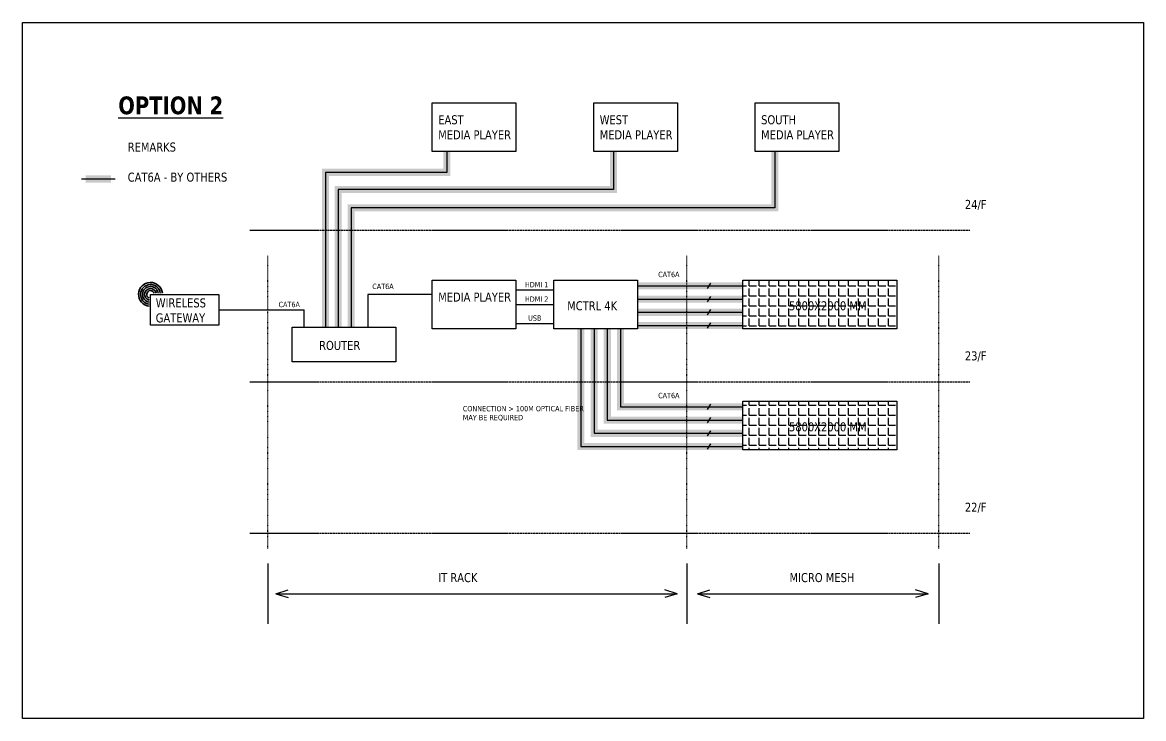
# Model space of a CAD drawing. Header units: millimetres. Extents: x 430 to 9320, y -2045 to 5442.
# Drawn here: x 4272 to 7420, y 909 to 2863 of the extents above; entities that cross this region are included whole.
import ezdxf

# ---------------------------------------------------------------- set-up
doc = ezdxf.new("R2010")
doc.units = ezdxf.units.MM
doc.linetypes.add('ACAD_ISO02W100', pattern=[15, 12, -3])
doc.linetypes.add('ACAD_ISO03W100', pattern=[30, 12, -18])
doc.layers.add('def', color=7, linetype='Continuous', plot=False)
doc.styles.get("Standard").update_dxf_attribs({"font": 'Arial.ttf'})

msp = doc.modelspace()

# ---------------------------------------------------------------- hatches: boundary and pattern name
at = {"transparency": 33554564}
h = msp.add_hatch(dxfattribs=at)
h.set_pattern_fill('ANGLE', color=2, scale=4)
h.set_pattern_definition([(0, (3574.06, 0), (0, 27.94), [20.32, -7.62]), (90, (3574.06, 0), (-27.94, 2e-15), [20.32, -7.62])])
h.paths.add_polyline_path([(6294.4, 2139.3), (6726.5, 2139.3), (6726.5, 2003.4), (6294.4, 2003.4)])
h.paths.add_polyline_path([(6294.4, 1799.5), (6726.5, 1799.5), (6726.5, 1663.5), (6294.4, 1663.5)])

# ---------------------------------------------------------------- linework, layer by layer
for p, q in [((4438, 2423.7), (4532.8, 2423.7)), ((5657.5, 2112), (5763.9, 2112)), ((5998.6, 2123.6), (6294.4, 2123.6)), ((6204, 2131), (6194.9, 2116.3)), ((5998.6, 2086.5), (6294.4, 2086.5)), ((6204, 2093.9), (6194.9, 2079.2)), ((4823.2, 2056.3), (5063.2, 2056.3)), ((5063.2, 2007.4), (5063.2, 2056.3)), ((5657.5, 2071.4), (5763.9, 2071.4)), ((5998.6, 2049.4), (6294.4, 2049.4)), ((6204, 2056.8), (6194.9, 2042.1)), ((5422.8, 2030.2), (5422.8, 2030.2)), ((5657.5, 2018.3), (5763.9, 2018.3)), ((6204, 2019.7), (6194.9, 2005)), ((5840, 2003.4), (5840, 1672.5)), ((5877, 2003.4), (5877, 1709.6)), ((5914.1, 2003.4), (5914.1, 1746.7)), ((5951.2, 2003.4), (5951.2, 1783.7)), ((5998.6, 2012.4), (6294.4, 2012.4)), ((5951.2, 1783.7), (6294.4, 1783.7)), ((6204, 1791.1), (6194.9, 1776.4)), ((5914.1, 1746.7), (6294.4, 1746.7)), ((6204, 1754), (6194.9, 1739.3)), ((5877, 1709.6), (6294.4, 1709.6)), ((6204, 1716.9), (6194.9, 1702.2)), ((5840, 1672.5), (6294.4, 1672.5)), ((6204, 1679.9), (6194.9, 1665.1)), ((4961.3, 1344.4), (4961.3, 1174.2)), ((6137, 1344.4), (6137, 1174.2)), ((6844.6, 1344.4), (6844.6, 1174.2)), ((4983.4, 1259.3), (5018.3, 1270.4)), ((4983.4, 1259.3), (6110.1, 1259.3)), ((4983.4, 1259.3), (5018.3, 1248.2)), ((6110.1, 1259.3), (6075.2, 1270.4)), ((6110.1, 1259.3), (6075.2, 1248.2)), ((6167.5, 1259.3), (6202.4, 1270.4)), ((6167.5, 1259.3), (6814.8, 1259.3)), ((6167.5, 1259.3), (6202.4, 1248.2)), ((6814.8, 1259.3), (6779.8, 1270.4)), ((6814.8, 1259.3), (6779.8, 1248.2))]:
    msp.add_line(p, q)
at = {"color": 5, "linetype": 'ACAD_ISO02W100', "ltscale": 0.5}
for p, q in [((4910.6, 2279.6), (6931.5, 2279.6)), ((4910.6, 1854.4), (6931.5, 1854.4)), ((4910.6, 1429.3), (6931.5, 1429.3))]:
    msp.add_line(p, q, dxfattribs=at)
at = {"linetype": 'ACAD_ISO03W100', "ltscale": 0.1}
for p, q in [((4961.3, 1385.2), (4961.3, 2208.5)), ((6137, 1385.2), (6137, 2208.5)), ((6844.6, 1385.2), (6844.6, 2208.5))]:
    msp.add_line(p, q, dxfattribs=at)
for points in [[(5422.8, 2637.2), (5657.5, 2637.2), (5657.5, 2501.2), (5422.8, 2501.2)], [(5876.1, 2637.2), (6110.8, 2637.2), (6110.8, 2501.2), (5876.1, 2501.2)], [(6329.4, 2637.2), (6564.1, 2637.2), (6564.1, 2501.2), (6329.4, 2501.2)], [(5422.8, 2139.3), (5657.5, 2139.3), (5657.5, 2003.4), (5422.8, 2003.4)], [(5763.9, 2139.3), (5998.6, 2139.3), (5998.6, 2003.4), (5763.9, 2003.4)], [(6294.4, 2139.3), (6726.5, 2139.3), (6726.5, 2003.4), (6294.4, 2003.4)], [(4631.5, 2099.7), (4823.2, 2099.7), (4823.2, 2013), (4631.5, 2013)], [(5029.3, 2007.4), (5320.2, 2007.4), (5320.2, 1910.5), (5029.3, 1910.5)], [(6294.4, 1799.5), (6726.5, 1799.5), (6726.5, 1663.5), (6294.4, 1663.5)]]:
    msp.add_lwpolyline(points, close=True)
at = {"color": 1, "transparency": 33554564, "const_width": 20}
for points in [[(5463.8, 2501.2), (5463.8, 2442.3), (5122.9, 2442.3), (5122.9, 2007.4)], [(5931.7, 2501.2), (5931.7, 2394), (5158.6, 2394), (5158.6, 2007.4)], [(6384.3, 2501.2), (6384.3, 2342.9), (5195, 2342.9), (5195, 2007.4)], [(5998.6, 2123.6), (6294.4, 2123.6)], [(5998.6, 2086.5), (6294.4, 2086.5)], [(5998.6, 2049.4), (6294.4, 2049.4)], [(5998.6, 2012.4), (6294.4, 2012.4)]]:
    msp.add_lwpolyline(points, dxfattribs=at)
for points in [[(5463.8, 2501.2), (5463.8, 2442.3), (5122.9, 2442.3), (5122.9, 2007.4)], [(5931.7, 2501.2), (5931.7, 2394), (5158.6, 2394), (5158.6, 2007.4)], [(6384.3, 2501.2), (6384.3, 2342.9), (5195, 2342.9), (5195, 2007.4)], [(5422.8, 2099.1), (5241.8, 2099.1), (5241.8, 2007.4)]]:
    msp.add_lwpolyline(points)
at = {"color": 1, "transparency": 33554562, "const_width": 20}
msp.add_lwpolyline([(4449.7, 2423.7), (4521.1, 2423.7)], dxfattribs=at)
at = {"color": 1, "transparency": 33554564}
for points in [[(5840, 2003.4, 20, 20, 0), (5840, 1672.5, 20, 20, 0), (6294.4, 1672.5, 0, 0, 0)], [(5877, 2003.4, 20, 20, 0), (5877, 1709.6, 20, 20, 0), (6294.4, 1709.6, 0, 0, 0)], [(5914.1, 2003.4, 20, 20, 0), (5914.1, 1746.7, 20, 20, 0), (6294.4, 1746.7, 0, 0, 0)], [(5951.2, 2003.4, 20, 20, 0), (5951.2, 1783.7, 20, 20, 0), (6294.4, 1783.7, 0, 0, 0)]]:
    msp.add_lwpolyline(points, format="xyseb", dxfattribs=at)
at = {"lineweight": 35}
for radius, start, end in [(33.5, 5.7918, 264.2082), (27.8, 6.9882, 263.0118), (22.1, 8.8099, 261.1901), (16.4, 11.9258, 258.0742), (10.7, 18.5146, 251.4854)]:
    msp.add_arc((4631.5, 2099.7), radius, start, end, dxfattribs=at)
at = {"layer": 'def'}
msp.add_lwpolyline([(4272, 2863.3), (7419.7, 2863.3), (7419.7, 908.6), (4272, 908.6)], close=True, dxfattribs=at)

# ---------------------------------------------------------------- texts
at = {"attachment_point": 1}
for s, width, gutter_width, heights, insert, char_height in [('{\\fVerdana|b1|i0|c0|p0;\\W0.8;\\LOPTION 2}', 402.345, 126.8, [0], (4541.1, 2655.5), 50), ('{\\fVerdana|b0|i0|c0|p0;\\W0.8;EAST\\PMEDIA PLAYER}', 209.297, 126.8, [0], (5439.4, 2602.7), 25.359), ('{\\fVerdana|b0|i0|c0|p0;\\W0.8;WEST\\PMEDIA PLAYER}', 209.297, 126.8, [0], (5892.7, 2602.7), 25.359), ('\\pxt10;{\\fVerdana|b0|i0|c0|p0;\\W0.8;SOUTH^JMEDIA PLAYER}', 251.011, 0, [121.3], (6346, 2602.7), 25.359), ('{\\fVerdana|b0|i0|c0|p0;\\W0.8;REMARKS\\P\\PCAT6A - BY OTHERS}', 395.137, 126.8, [0], (4567.7, 2526.1), 25.359), ('{\\fVerdana|b0|i0|c0|p0;\\W0.8;24/F}', 209.297, 126.8, [0], (6918, 2364.9), 25.359), ('{\\fVerdana|b0|i0|c0|p0;\\W0.8;CAT6A }', 58.941, 126.8, [0], (6056.8, 2163.1), 15), ('{\\fVerdana|b0|i0|c0|p0;\\W0.8;CAT6A }', 99.897, 126.8, [0], (5254.3, 2129.7), 15), ('{\\fVerdana|b0|i0|c0|p0;\\W0.8;HDMI 1}', 58.873, 126.8, [0], (5682.8, 2134.5), 15), ('{\\fVerdana|b0|i0|c0|p0;\\W0.8;WIRELESS\\PGATEWAY}', 209.297, 126.8, [0], (4646.3, 2088.6), 25.359), ('{\\fVerdana|b0|i0|c0|p0;\\W0.8;CAT6A}', 81.52, 126.8, [0], (4991, 2078.8), 15), ('{\\fVerdana|b0|i0|c0|p0;\\W0.8;MEDIA PLAYER}', 209.297, 126.8, [0], (5439.4, 2104.9), 25.359), ('{\\fVerdana|b0|i0|c0|p0;\\W0.8;HDMI 2}', 82.457, 126.8, [0], (5682.8, 2093.8), 15), ('{\\fVerdana|b0|i0|c0|p0;\\W0.8;MCTRL 4K}', 209.297, 126.8, [0], (5801.5, 2080.4), 25.359), ('{\\fVerdana|b0|i0|c0|p0;\\W0.8;5800X2000 MM}', 239.251, 126.8, [0], (6424.2, 2080.4), 25.359), ('{\\fVerdana|b0|i0|c0|p0;\\W0.8;USB}', 45.023, 126.8, [0], (5691.7, 2040.8), 15), ('{\\fVerdana|b0|i0|c0|p0;\\W0.8;ROUTER}', 209.297, 126.8, [0], (5105, 1969.1), 25.359), ('{\\fVerdana|b0|i0|c0|p0;\\W0.8;23/F}', 209.297, 126.8, [0], (6918, 1939.8), 25.359), ('{\\fVerdana|b0|i0|c0|p0;\\W0.8;CAT6A}', 58.941, 126.8, [0], (6056.8, 1823.2), 15), ('{\\fVerdana|b0|i0|c0|p0;\\W0.8;CONNECTION > 100M OPTICAL FIBER MAY BE REQUIRED}', 331.424, 126.8, [0], (5508.5, 1786.4), 15), ('{\\fVerdana|b0|i0|c0|p0;\\W0.8;5800X2000 MM}', 258.221, 126.8, [0], (6424.2, 1740.5), 25.359), ('{\\fVerdana|b0|i0|c0|p0;\\W0.8;22/F}', 209.297, 126.8, [0], (6918, 1514.7), 25.359), ('{\\fVerdana|b0|i0|c0|p0;\\W0.8;IT RACK}', 209.297, 126.8, [0], (5439.4, 1317.2), 25.359), ('{\\fVerdana|b0|i0|c0|p0;\\W0.8;MICRO MESH}', 209.297, 126.8, [0], (6425.7, 1317.2), 25.359)]:
    msp.add_mtext_dynamic_manual_height_columns(s, width=width, gutter_width=gutter_width, heights=heights, dxfattribs=dict(at, insert=insert, char_height=char_height))

doc.saveas('drawing.dxf')
